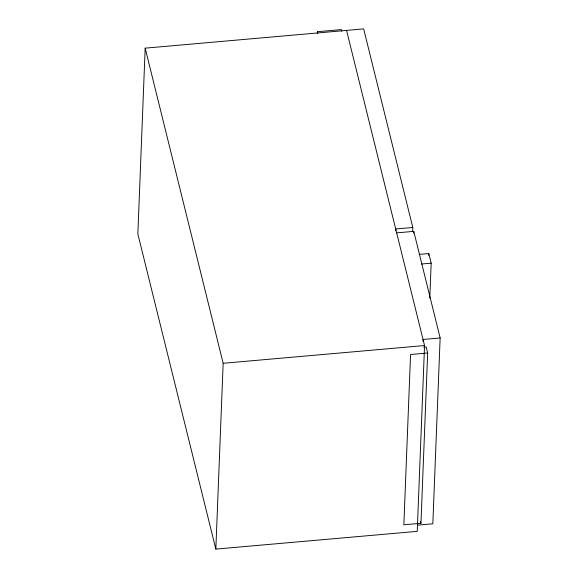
<?xml version="1.0" encoding="UTF-8"?>
<svg xmlns="http://www.w3.org/2000/svg" width="578" height="578" viewBox="0 0 578 578"><rect width="100%" height="100%" fill="white"/><g stroke="black" fill="none" stroke-linecap="round" stroke-linejoin="round"><path stroke-width="0.87" d="M412.663 231.077L412.8 227.472L363.663 28.9L145.172 48.155L137.853 233.967L215.84 549.1L417.229 531.355L424.548 345.543L346.562 30.41M215.84 549.1L223.159 363.287L145.172 48.155M317.365 33.51L317.43 31.703L341.374 29.594L341.764 31.169M395.627 230.781L395.699 228.982L412.8 227.472M413.696 233.165L413.769 231.359L396.66 232.869M422.973 341.28L423.045 339.474L440.147 337.971L432.828 523.784L417.439 525.142M428.717 255.346L428.789 253.554L419.086 254.407M429.786 298.183L431.166 263.163L428.789 253.554M427.662 353.006L410.561 354.516L403.849 524.788L420.95 523.285L427.662 353.006L426.159 346.945L423.595 347.168M421.47 264.016L431.166 263.163M223.159 363.287L424.548 345.543M413.769 231.359L440.147 337.971M317.43 31.703L317.821 33.278M420.524 521.551L420.95 523.285"/></g></svg>
